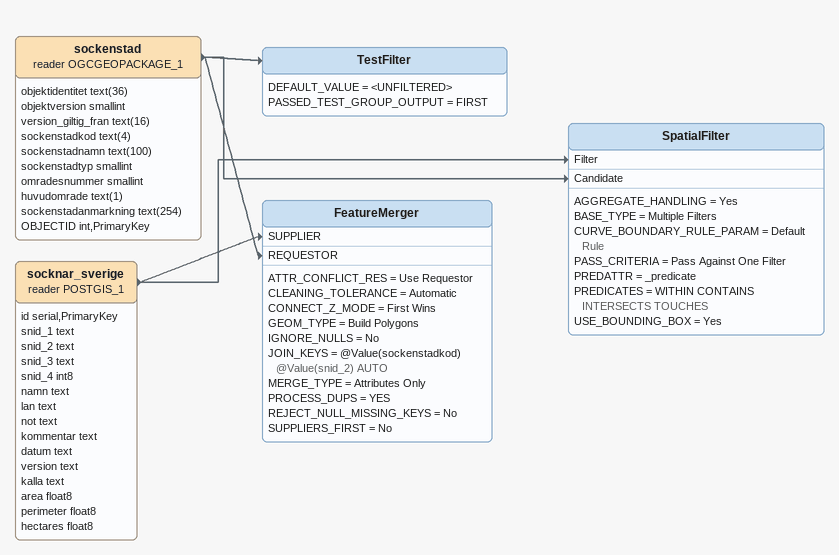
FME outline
sockenstad (reader OGCGEOPACKAGE_1)
    attributes: objektidentitet text(36), objektversion smallint, version_giltig_fran text(16), sockenstadkod text(4), sockenstadnamn text(100), sockenstadtyp smallint, omradesnummer smallint, huvudomrade text(1), sockenstadanmarkning text(254), OBJECTID int,PrimaryKey
    -> TestFilter
    -> SpatialFilter [Candidate]
    -> FeatureMerger [REQUESTOR]
TestFilter
    DEFAULT_VALUE = <UNFILTERED>
    PASSED_TEST_GROUP_OUTPUT = FIRST
socknar_sverige (reader POSTGIS_1)
    attributes: id serial,PrimaryKey, snid_1 text, snid_2 text, snid_3 text, snid_4 int8, namn text, lan text, not text, kommentar text, datum text, version text, kalla text, area float8, perimeter float8, hectares float8
    -> SpatialFilter [Filter]
    -> FeatureMerger [SUPPLIER]
SpatialFilter
    AGGREGATE_HANDLING = Yes
    BASE_TYPE = Multiple Filters
    CURVE_BOUNDARY_RULE_PARAM = Default Rule
    PASS_CRITERIA = Pass Against One Filter
    PREDATTR = _predicate
    PREDICATES = WITHIN CONTAINS INTERSECTS TOUCHES
    USE_BOUNDING_BOX = Yes
FeatureMerger
    ATTR_CONFLICT_RES = Use Requestor
    CLEANING_TOLERANCE = Automatic
    CONNECT_Z_MODE = First Wins
    GEOM_TYPE = Build Polygons
    IGNORE_NULLS = No
    JOIN_KEYS = @Value(sockenstadkod) @Value(snid_2) AUTO
    MERGE_TYPE = Attributes Only
    PROCESS_DUPS = YES
    REJECT_NULL_MISSING_KEYS = No
    SUPPLIERS_FIRST = No
